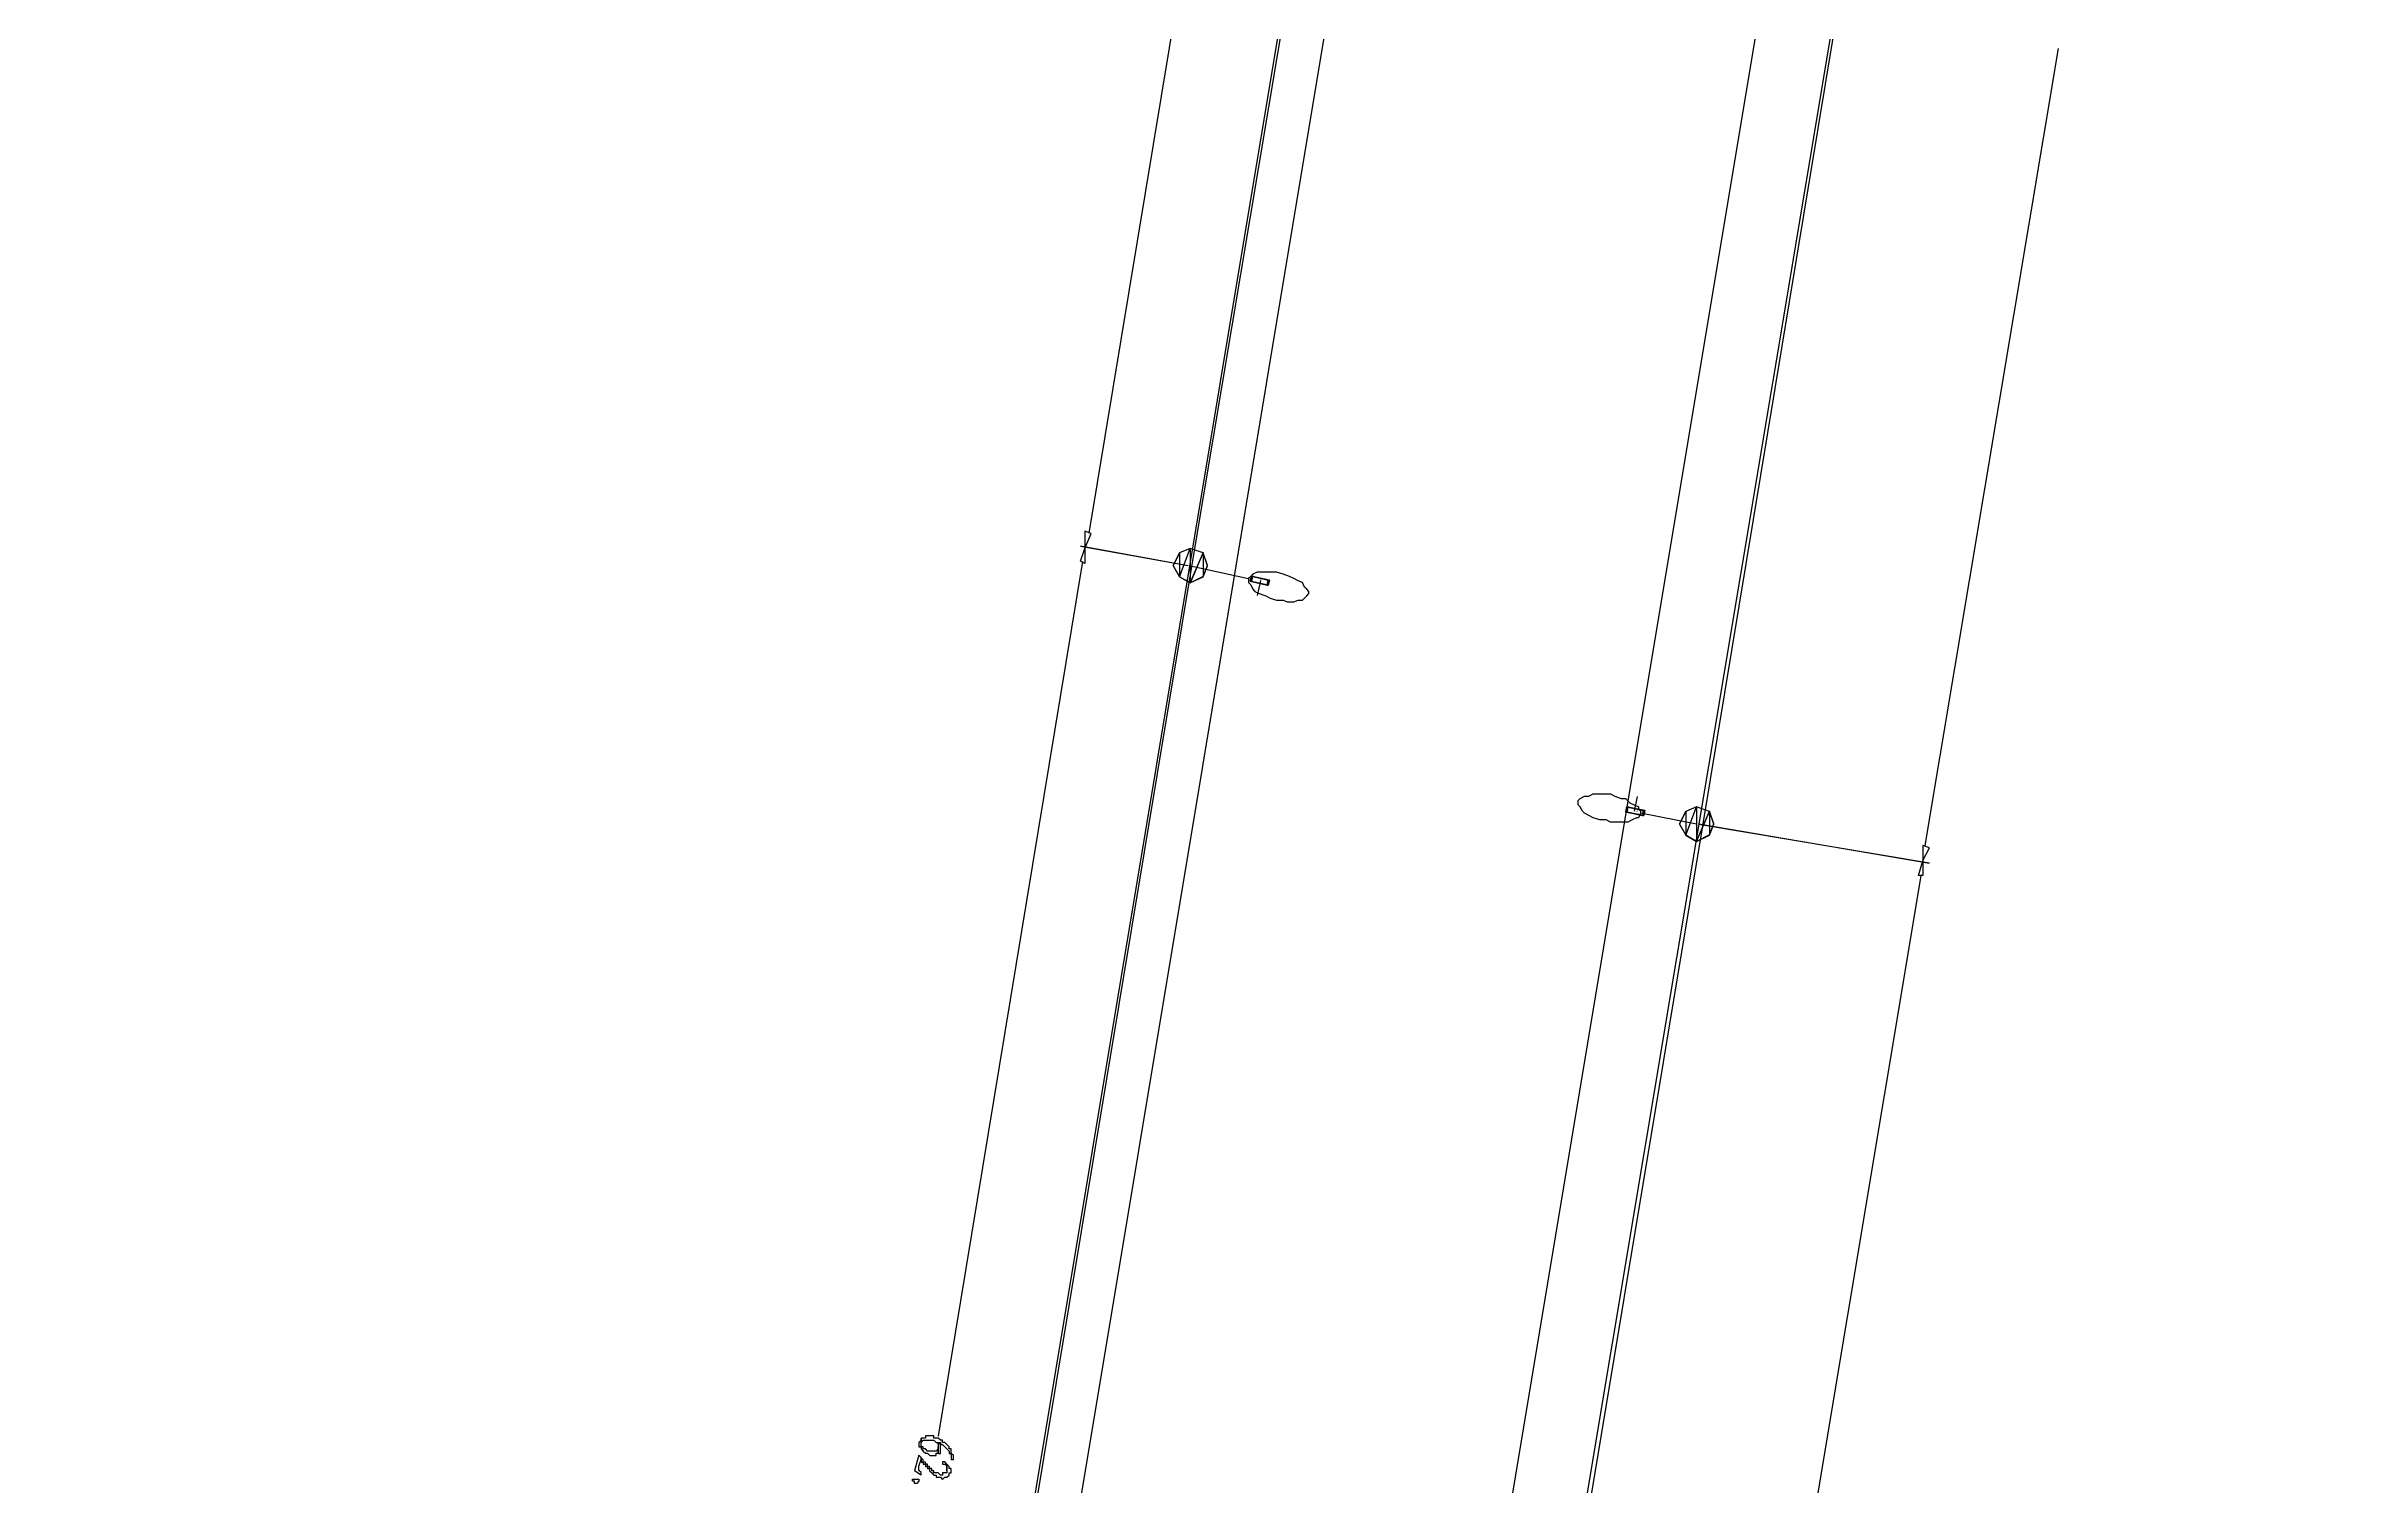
# Model space of a CAD drawing. Extents: x 212106 to 638151, y -1311344 to 1260505.
# Drawn here: x 340674 to 417434, y 780092 to 827811 of the extents above; entities that cross this region are included whole.
import ezdxf

# ---------------------------------------------------------------- set-up
doc = ezdxf.new("R2010")
doc.units = 0
doc.header["$MEASUREMENT"] = 0
for name, color, linetype in [('at_Entity', 7, 'Continuous'), ('DLXLUM01', 3, 'Continuous'), ('DLXLUMEX', 2, 'Continuous'), ('DLXSCENE', 7, 'Continuous')]:
    doc.layers.add(name, color=color, linetype=linetype)

# ---------------------------------------------------------------- blocks, each defined once
blk = doc.blocks.new('*U1')
for p, q in [((-260, 147), (-298, -18)), ((-298, -18), (-260, 147)), ((298, 18), (-260, 147)), ((-222, 138), (-260, 147)), ((-260, 147), (298, 18)), ((-260, 147), (-222, 138)), ((-222, 138), (-260, -27)), ((-260, -27), (-222, 138)), ((337, 10), (-222, 138)), ((-222, 138), (337, 10)), ((260, -147), (298, 18)), ((298, 18), (260, -147)), ((298, 18), (337, 10)), ((337, 10), (298, 18)), ((299, -156), (337, 10)), ((337, 10), (299, -156)), ((-298, -18), (260, -147)), ((260, -147), (-298, -18)), ((-298, -18), (-260, -27)), ((-260, -27), (-298, -18)), ((-260, -27), (299, -156)), ((299, -156), (-260, -27)), ((260, -147), (299, -156)), ((299, -156), (260, -147))]:
    blk.add_line(p, q)
at = {"color": 1}
blk.add_line((38, -9), (-74, -496), dxfattribs=at)
at = {"layer": 'DLXLUMEX', "color": 7}
blk.add_text('1', height=100, dxfattribs=at).set_placement((0, 0))
blk = doc.blocks.new('*U103')
for p, q in [((-303, 147), (-336, -20)), ((-336, -20), (-303, 147)), ((-265, 139), (-303, 147)), ((259, 35), (-303, 147)), ((-303, 147), (-265, 139)), ((-303, 147), (259, 35)), ((-265, 139), (-298, -28)), ((-298, -28), (-265, 139)), ((298, 28), (-265, 139)), ((-265, 139), (298, 28)), ((226, -131), (259, 35)), ((259, 35), (226, -131)), ((298, 28), (259, 35)), ((259, 35), (298, 28)), ((265, -139), (298, 28)), ((298, 28), (265, -139)), ((-336, -20), (226, -131)), ((-298, -28), (-336, -20)), ((-336, -20), (-298, -28)), ((226, -131), (-336, -20)), ((-298, -28), (265, -139)), ((265, -139), (-298, -28)), ((226, -131), (265, -139)), ((265, -139), (226, -131))]:
    blk.add_line(p, q)
at = {"color": 1}
blk.add_line((-39, 8), (58, 498), dxfattribs=at)
at = {"layer": 'DLXLUMEX', "color": 7}
blk.add_text('1', height=100, dxfattribs=at).set_placement((0, 0))
blk = doc.blocks.new('*U97')
for p, q in [((37672, 773437), (47027, 829921)), ((27244, 821005), (20814, 782567)), ((20814, 782567), (10601, 721072)), ((27958, 715004), (37672, 773437))]:
    blk.add_line(p, q)

msp = doc.modelspace()

# ---------------------------------------------------------------- linework, layer by layer
at = {"layer": 'at_Entity', "color": 4}
for p, q in [((465456, 1237080), (356316, 581961)), ((449884, 1229433), (342316, 583735))]:
    msp.add_line(p, q, dxfattribs=at)
at = {"layer": 'at_Entity', "color": 1}
for p, q in [((448385, 1229513), (340674, 583168)), ((466885, 1229375), (358388, 580248))]:
    msp.add_line(p, q, dxfattribs=at)
at = {"layer": 'at_Entity', "color": 0}
for p, q in [((375245, 811673), (378174, 829375)), ((402959, 801317), (407387, 827738)), ((375315, 811660), (375101, 811733)), ((375101, 811733), (375101, 811163)), ((375101, 811163), (375315, 811660)), ((375030, 810736), (370243, 781732)), ((378530, 810589), (374958, 811242)), ((378530, 810590), (374958, 811233)), ((374958, 810739), (375101, 811163)), ((375101, 810666), (374958, 810739)), ((375101, 811163), (375101, 810666)), ((378244, 811017), (378029, 810593)), ((378244, 811017), (378029, 810593)), ((378244, 811017), (378029, 810593)), ((378244, 811017), (378029, 810593)), ((378029, 810593), (378244, 810228)), ((378029, 810593), (378244, 810228)), ((378029, 810593), (378244, 810228)), ((378029, 810593), (378244, 810228)), ((378031, 810599), (378244, 811023)), ((378031, 810599), (378244, 811023)), ((378244, 810234), (378031, 810599)), ((378244, 810234), (378031, 810599)), ((378600, 811163), (378244, 811017)), ((378600, 811163), (378244, 811017)), ((378244, 810228), (378600, 811163)), ((378244, 810228), (378600, 811163)), ((378600, 811163), (378244, 811017)), ((378600, 811163), (378244, 811017)), ((378600, 811163), (378244, 811017)), ((378244, 810228), (378600, 811163)), ((378244, 810228), (378600, 811163)), ((378600, 811163), (378244, 811017)), ((378244, 811023), (378244, 810234)), ((378244, 811023), (378244, 810234)), ((378244, 811017), (378244, 810228)), ((378244, 811017), (378244, 810228)), ((379030, 811017), (378600, 811163)), ((379030, 811017), (378600, 811163)), ((378600, 811163), (378600, 810023)), ((378600, 811163), (378600, 810023)), ((379030, 811017), (378600, 811163)), ((379030, 811017), (378600, 811163)), ((379030, 811017), (378600, 811163)), ((378600, 811163), (378600, 810023)), ((378600, 811163), (378600, 810023)), ((379030, 811017), (378600, 811163)), ((378600, 810023), (379030, 811017)), ((378600, 810023), (379030, 811017)), ((378601, 810592), (380530, 810169)), ((378602, 810029), (379030, 811023)), ((378602, 810029), (379030, 811023)), ((379173, 810599), (379030, 811023)), ((379030, 811023), (379030, 810234)), ((379030, 811023), (379030, 810234)), ((379173, 810599), (379030, 811023)), ((379030, 811023), (379030, 810234)), ((379030, 811023), (379030, 810234)), ((379173, 810593), (379030, 811017)), ((379173, 810593), (379030, 811017)), ((379173, 810593), (379030, 811017)), ((379173, 810593), (379030, 811017)), ((379030, 810234), (379173, 810599)), ((379030, 810234), (379173, 810599)), ((379030, 810228), (379173, 810593)), ((379030, 810228), (379173, 810593)), ((379030, 810228), (379173, 810593)), ((379030, 810228), (379173, 810593)), ((378244, 810228), (378600, 810023)), ((378600, 810023), (378244, 810228)), ((378244, 810228), (378600, 810023)), ((378244, 810228), (378600, 810023)), ((378600, 810023), (378244, 810228)), ((378244, 810228), (378600, 810023)), ((378600, 810023), (379030, 810228)), ((378600, 810023), (379030, 810228)), ((378600, 810023), (379030, 810228)), ((378600, 810023), (379030, 810228)), ((378600, 810023), (378600, 810023)), ((378600, 810023), (378600, 810023)), ((378600, 810023), (378600, 810023)), ((379030, 810234), (378602, 810029)), ((379030, 810234), (378602, 810029)), ((380601, 810237), (380529, 810164)), ((380529, 810164), (380529, 810091)), ((380529, 810091), (380529, 810032)), ((380529, 810032), (380601, 809959)), ((380673, 810310), (380601, 810237)), ((380601, 809959), (380673, 809813)), ((380816, 810383), (380673, 810310)), ((380959, 810383), (380816, 810383)), ((381102, 810383), (380959, 810383)), ((381315, 810383), (381102, 810383)), ((381458, 810383), (381315, 810383)), ((381673, 810310), (381458, 810383)), ((381888, 810237), (381673, 810310)), ((382030, 810164), (381888, 810237)), ((382173, 810091), (382030, 810164)), ((382316, 810032), (382173, 810091)), ((382387, 809886), (382316, 810032)), ((382459, 809813), (382387, 809886)), ((380673, 809813), (380744, 809740)), ((380744, 809740), (380887, 809667)), ((380887, 809667), (381102, 809594)), ((381102, 809594), (381245, 809521)), ((381245, 809521), (381458, 809448)), ((381458, 809448), (381673, 809448)), ((381673, 809448), (381816, 809389)), ((381816, 809389), (382030, 809389)), ((382030, 809389), (382173, 809448)), ((382173, 809448), (382316, 809448)), ((382316, 809448), (382387, 809521)), ((382387, 809521), (382459, 809594)), ((382531, 809740), (382459, 809813)), ((382459, 809594), (382531, 809667)), ((382531, 809667), (382531, 809740)), ((382531, 809667), (382531, 809667)), ((391530, 802879), (391673, 802952)), ((391673, 802952), (391816, 802952)), ((391816, 802952), (391958, 803025)), ((391958, 803025), (392101, 803025)), ((392101, 803025), (392315, 803025)), ((392315, 803025), (392529, 803025)), ((392529, 803025), (392672, 802952)), ((392672, 802952), (392887, 802879)), ((391459, 802806), (391530, 802879)), ((391459, 802733), (391459, 802806)), ((391459, 802661), (391459, 802733)), ((391459, 802733), (391459, 802733)), ((391530, 802602), (391459, 802661)), ((391602, 802457), (391530, 802602)), ((391673, 802384), (391602, 802457)), ((391816, 802311), (391673, 802384)), ((391958, 802238), (391816, 802311)), ((392172, 802165), (391958, 802238)), ((392387, 802165), (392172, 802165)), ((392529, 802093), (392387, 802165)), ((392887, 802879), (393030, 802879)), ((393030, 802879), (393173, 802733)), ((393244, 802165), (393101, 802093)), ((393173, 802733), (393316, 802661)), ((393387, 802238), (393244, 802165)), ((393316, 802661), (393458, 802602)), ((393458, 802238), (393387, 802238)), ((393458, 802602), (393458, 802530)), ((393458, 802530), (393530, 802457)), ((393530, 802384), (393458, 802238)), ((393530, 802457), (393530, 802384)), ((395386, 802020), (393530, 802384)), ((395029, 802448), (394815, 802026)), ((395029, 802448), (394815, 802026)), ((395029, 802448), (394815, 802026)), ((395029, 802448), (394815, 802026)), ((394816, 802032), (395030, 802454)), ((394816, 802032), (395030, 802454)), ((395386, 802594), (395029, 802448)), ((395386, 802594), (395029, 802448)), ((395029, 801662), (395386, 802594)), ((395029, 801662), (395386, 802594)), ((395386, 802594), (395029, 802448)), ((395386, 802594), (395029, 802448)), ((395386, 802594), (395029, 802448)), ((395029, 801662), (395386, 802594)), ((395029, 801662), (395386, 802594)), ((395386, 802594), (395029, 802448)), ((395029, 802448), (395029, 801662)), ((395029, 802448), (395029, 801662)), ((395030, 802454), (395030, 801668)), ((395030, 802454), (395030, 801668)), ((395815, 802448), (395386, 802594)), ((395815, 802448), (395386, 802594)), ((395386, 802594), (395386, 801444)), ((395386, 802594), (395386, 801444)), ((395815, 802448), (395386, 802594)), ((395815, 802448), (395386, 802594)), ((395815, 802448), (395386, 802594)), ((395386, 802594), (395386, 801444)), ((395386, 802594), (395386, 801444)), ((395815, 802448), (395386, 802594)), ((395386, 801450), (395816, 802454)), ((395386, 801450), (395816, 802454)), ((395386, 801444), (395815, 802448)), ((395386, 801444), (395815, 802448)), ((395958, 802026), (395815, 802448)), ((395958, 802026), (395815, 802448)), ((395958, 802026), (395815, 802448)), ((395958, 802026), (395815, 802448)), ((395958, 802032), (395816, 802454)), ((395816, 802454), (395816, 801668)), ((395816, 802454), (395816, 801668)), ((395958, 802032), (395816, 802454)), ((395816, 802454), (395816, 801668)), ((395816, 802454), (395816, 801668)), ((392745, 802093), (392529, 802093)), ((392959, 802093), (392745, 802093)), ((393101, 802093), (392959, 802093)), ((394815, 802026), (395029, 801662)), ((394815, 802026), (395029, 801662)), ((394815, 802026), (395029, 801662)), ((394815, 802026), (395029, 801662)), ((395030, 801668), (394816, 802032)), ((395030, 801668), (394816, 802032)), ((395029, 801662), (395386, 801444)), ((395386, 801444), (395029, 801662)), ((395029, 801662), (395386, 801444)), ((395029, 801662), (395386, 801444)), ((395386, 801444), (395029, 801662)), ((395029, 801662), (395386, 801444)), ((395816, 801668), (395386, 801450)), ((395816, 801668), (395386, 801450)), ((395386, 801444), (395815, 801662)), ((395386, 801444), (395815, 801662)), ((395386, 801444), (395815, 801662)), ((395386, 801444), (395815, 801662)), ((395386, 801444), (395386, 801444)), ((395386, 801444), (395386, 801444)), ((395386, 801444), (395386, 801444)), ((395457, 802023), (403100, 800743)), ((395459, 802032), (403102, 800736)), ((395815, 801662), (395958, 802026)), ((395815, 801662), (395958, 802026)), ((395815, 801662), (395958, 802026)), ((395815, 801662), (395958, 802026)), ((395816, 801668), (395958, 802032)), ((395816, 801668), (395958, 802032)), ((402745, 800318), (402887, 800813)), ((403101, 801240), (402887, 801313)), ((402887, 801313), (402887, 800818)), ((402887, 800818), (403101, 801240)), ((402887, 800813), (402887, 800318)), ((402815, 800306), (398243, 772884)), ((402887, 800318), (402745, 800318)), ((369674, 781600), (369602, 781528)), ((369602, 781528), (369602, 781528)), ((369602, 781528), (369602, 781528)), ((369602, 781528), (369602, 781456)), ((369602, 781456), (369602, 781456)), ((369602, 781456), (369602, 781384)), ((369745, 781670), (369673, 781670)), ((369673, 781670), (369673, 781526)), ((369673, 781526), (369745, 781598)), ((369673, 781526), (369673, 781526)), ((369673, 781526), (369673, 781526)), ((369673, 781526), (369673, 781526)), ((369674, 781528), (369674, 781672)), ((369674, 781672), (369674, 781600)), ((369674, 781600), (369674, 781600)), ((369674, 781600), (369674, 781600)), ((369674, 781456), (369674, 781528)), ((369674, 781384), (369674, 781456)), ((369674, 781456), (369674, 781456)), ((369816, 781670), (369745, 781670)), ((369745, 781670), (369745, 781670)), ((369745, 781670), (369745, 781670)), ((369745, 781670), (369745, 781670)), ((369745, 781598), (369745, 781598)), ((369745, 781598), (369745, 781598)), ((369745, 781598), (369745, 781598)), ((369745, 781598), (369816, 781598)), ((369888, 781742), (369816, 781742)), ((369816, 781742), (369816, 781670)), ((369816, 781598), (369816, 781598)), ((369816, 781598), (369888, 781598)), ((369959, 781742), (369888, 781742)), ((369888, 781742), (369888, 781742)), ((369888, 781742), (369888, 781742)), ((369888, 781598), (369888, 781598)), ((369888, 781598), (369888, 781598)), ((369888, 781598), (369959, 781598)), ((370031, 781742), (369959, 781742)), ((369959, 781742), (369959, 781742)), ((369959, 781598), (369959, 781598)), ((369959, 781598), (370031, 781598)), ((370102, 781742), (370031, 781742)), ((370031, 781742), (370031, 781742)), ((370031, 781598), (370031, 781598)), ((370031, 781598), (370031, 781598)), ((370031, 781598), (370102, 781598)), ((370102, 781670), (370102, 781742)), ((370174, 781670), (370102, 781670)), ((370102, 781598), (370102, 781598)), ((370102, 781598), (370174, 781526)), ((370245, 781670), (370174, 781670)), ((370174, 781670), (370174, 781670)), ((370174, 781526), (370174, 781526)), ((370174, 781526), (370245, 781526)), ((370316, 781449), (370244, 781521)), ((370244, 781521), (370244, 781449)), ((370244, 781449), (370244, 781377)), ((370317, 781598), (370245, 781670)), ((370245, 781670), (370245, 781670)), ((370245, 781670), (370245, 781670)), ((370245, 781526), (370245, 781526)), ((370245, 781526), (370245, 781454)), ((370245, 781454), (370245, 781526)), ((370245, 781526), (370317, 781526)), ((370245, 781454), (370245, 781454)), ((370245, 781454), (370245, 781454)), ((370245, 781454), (370245, 781454)), ((370316, 781377), (370316, 781449)), ((370316, 781449), (370316, 781449)), ((370387, 781598), (370317, 781598)), ((370317, 781598), (370317, 781598)), ((370317, 781526), (370317, 781454)), ((370317, 781454), (370317, 781454)), ((370317, 781454), (370387, 781454)), ((370387, 781526), (370387, 781598)), ((370387, 781598), (370387, 781598)), ((370460, 781526), (370387, 781526)), ((370387, 781454), (370387, 781454)), ((370387, 781454), (370460, 781381)), ((370530, 781454), (370460, 781526)), ((370460, 781526), (370460, 781526)), ((370460, 781526), (370460, 781526)), ((370602, 781381), (370530, 781454)), ((370530, 781454), (370530, 781454)), ((370530, 781454), (370530, 781454)), ((369603, 781102), (369460, 780597)), ((369602, 781384), (369602, 781384)), ((369602, 781384), (369674, 781384)), ((369673, 781030), (369603, 781102)), ((369603, 781102), (369603, 781102)), ((369603, 781102), (369603, 781102)), ((369603, 780741), (369673, 780958)), ((369603, 780669), (369603, 780741)), ((369603, 780597), (369603, 780669)), ((369603, 780669), (369603, 780669)), ((369673, 780958), (369673, 781030)), ((369673, 781030), (369673, 781030)), ((369743, 780948), (369673, 781020)), ((369673, 781020), (369673, 781020)), ((369673, 781020), (369673, 780948)), ((369673, 780948), (369673, 780948)), ((369673, 780948), (369673, 780948)), ((369673, 780948), (369673, 780876)), ((369673, 780876), (369743, 780876)), ((369745, 781384), (369674, 781384)), ((369674, 781384), (369674, 781384)), ((369674, 781384), (369674, 781312)), ((369674, 781312), (369674, 781312)), ((369674, 781312), (369674, 781312)), ((369674, 781312), (369745, 781239)), ((369743, 780876), (369743, 780948)), ((369743, 780948), (369743, 780948)), ((369816, 780876), (369743, 780876)), ((369743, 780876), (369743, 780876)), ((369743, 780876), (369743, 780804)), ((369743, 780804), (369816, 780804)), ((369745, 781312), (369745, 781384)), ((369817, 781312), (369745, 781312)), ((369745, 781312), (369745, 781312)), ((369745, 781239), (369745, 781239)), ((369745, 781239), (369745, 781239)), ((369745, 781239), (369745, 781239)), ((369745, 781239), (369817, 781167)), ((369816, 780804), (369816, 780876)), ((369816, 780876), (369816, 780876)), ((369888, 780804), (369816, 780804)), ((369816, 780804), (369816, 780804)), ((369816, 780804), (369816, 780732)), ((369816, 780732), (369888, 780732)), ((369887, 781239), (369817, 781312)), ((369817, 781312), (369817, 781312)), ((369817, 781312), (369817, 781312)), ((369817, 781167), (369817, 781167)), ((369817, 781167), (369887, 781167)), ((369960, 781239), (369887, 781239)), ((369887, 781239), (369887, 781239)), ((369887, 781167), (369887, 781167)), ((369887, 781167), (369960, 781095)), ((369888, 780732), (369888, 780804)), ((369888, 780804), (369888, 780804)), ((369958, 780732), (369888, 780732)), ((369888, 780732), (369888, 780732)), ((369888, 780732), (369888, 780660)), ((369888, 780660), (369888, 780660)), ((369888, 780660), (369958, 780660)), ((369958, 780660), (369958, 780732)), ((370031, 780660), (369958, 780660)), ((369958, 780660), (369958, 780660)), ((369958, 780660), (369958, 780660)), ((369958, 780660), (369958, 780587)), ((370030, 781239), (369960, 781239)), ((369960, 781239), (369960, 781239)), ((369960, 781095), (369960, 781095)), ((369960, 781095), (369960, 781095)), ((369960, 781095), (370030, 781095)), ((370102, 781239), (370030, 781239)), ((370030, 781239), (370030, 781239)), ((370030, 781239), (370030, 781239)), ((370030, 781095), (370030, 781095)), ((370030, 781095), (370102, 781095)), ((370031, 780587), (370031, 780660)), ((370173, 781239), (370102, 781239)), ((370102, 781239), (370102, 781239)), ((370102, 781095), (370102, 781095)), ((370102, 781095), (370173, 781095)), ((370245, 781312), (370173, 781239)), ((370173, 781239), (370173, 781239)), ((370173, 781239), (370173, 781239)), ((370173, 781095), (370173, 781167)), ((370173, 781167), (370245, 781167)), ((370173, 781095), (370173, 781095)), ((370244, 781377), (370244, 781377)), ((370244, 781377), (370244, 781160)), ((370244, 781160), (370244, 781160)), ((370244, 781160), (370244, 781160)), ((370244, 781160), (370316, 781160)), ((370245, 781167), (370245, 781384)), ((370245, 781384), (370245, 781384)), ((370245, 781384), (370245, 781312)), ((370245, 781312), (370245, 781312)), ((370245, 781312), (370245, 781312)), ((370316, 781304), (370316, 781377)), ((370316, 781377), (370316, 781377)), ((370316, 781377), (370316, 781377)), ((370316, 781304), (370316, 781304)), ((370316, 781232), (370316, 781304)), ((370316, 781160), (370316, 781232)), ((370316, 781232), (370316, 781232)), ((370459, 780881), (370387, 780881)), ((370387, 780881), (370387, 780881)), ((370387, 780881), (370387, 780881)), ((370387, 780881), (370387, 780881)), ((370387, 780881), (370387, 780808)), ((370387, 780808), (370459, 780808)), ((370530, 780808), (370459, 780881)), ((370459, 780881), (370459, 780881)), ((370459, 780808), (370459, 780808)), ((370459, 780808), (370459, 780808)), ((370459, 780808), (370530, 780736)), ((370460, 781381), (370460, 781381)), ((370460, 781381), (370460, 781381)), ((370460, 781381), (370460, 781381)), ((370460, 781381), (370530, 781309)), ((370530, 781309), (370530, 781309)), ((370530, 781309), (370530, 781309)), ((370530, 781309), (370602, 781237)), ((370530, 780808), (370530, 780808)), ((370530, 780592), (370530, 780808)), ((370602, 780732), (370530, 780804)), ((370530, 780804), (370530, 780587)), ((370530, 780736), (370530, 780736)), ((370530, 780736), (370530, 780736)), ((370530, 780736), (370530, 780664)), ((370530, 780664), (370530, 780664)), ((370530, 780664), (370530, 780592)), ((370602, 781309), (370602, 781381)), ((370602, 781381), (370602, 781381)), ((370673, 781309), (370602, 781309)), ((370602, 781237), (370602, 781237)), ((370602, 781237), (370602, 781237)), ((370602, 781237), (370602, 781165)), ((370602, 781165), (370673, 781165)), ((370602, 780660), (370602, 780732)), ((370602, 780732), (370602, 780732)), ((370602, 780732), (370602, 780732)), ((370673, 780660), (370602, 780660)), ((370602, 780660), (370602, 780660)), ((370673, 781237), (370673, 781309)), ((370673, 781309), (370673, 781309)), ((370673, 781165), (370673, 781237)), ((370673, 781237), (370673, 781237)), ((370745, 781093), (370673, 781165)), ((370673, 781165), (370673, 781165)), ((370673, 781165), (370673, 781165)), ((370673, 781165), (370673, 781165)), ((370673, 781165), (370673, 781093)), ((370673, 781093), (370673, 781093)), ((370673, 781093), (370673, 781093)), ((370673, 781093), (370673, 781021)), ((370673, 781021), (370673, 781021)), ((370673, 781021), (370673, 781021)), ((370673, 781021), (370673, 780963)), ((370673, 780963), (370745, 780963)), ((370673, 780587), (370673, 780660)), ((370745, 781021), (370745, 781093)), ((370745, 781093), (370745, 781093)), ((370745, 781093), (370745, 781093)), ((370745, 780963), (370745, 781021)), ((370745, 781021), (370745, 781021)), ((369388, 780238), (369388, 780310)), ((369388, 780310), (369388, 780310)), ((369388, 780310), (369459, 780310)), ((369459, 780238), (369388, 780238)), ((369388, 780238), (369388, 780238)), ((369459, 780310), (369459, 780310)), ((369459, 780310), (369459, 780310)), ((369459, 780310), (369531, 780310)), ((369459, 780166), (369459, 780238)), ((369459, 780238), (369459, 780238)), ((369531, 780166), (369459, 780166)), ((369459, 780166), (369459, 780166)), ((369459, 780166), (369459, 780166)), ((369460, 780597), (369673, 780453)), ((369531, 780310), (369531, 780310)), ((369531, 780310), (369531, 780310)), ((369531, 780310), (369602, 780310)), ((369602, 780238), (369531, 780166)), ((369531, 780166), (369531, 780166)), ((369531, 780166), (369531, 780166)), ((369602, 780310), (369602, 780310)), ((369602, 780310), (369602, 780238)), ((369602, 780238), (369602, 780238)), ((369602, 780238), (369602, 780238)), ((369602, 780238), (369602, 780238)), ((369602, 780238), (369602, 780238)), ((369673, 780525), (369603, 780597)), ((369603, 780597), (369603, 780597)), ((369603, 780597), (369603, 780597)), ((369673, 780453), (369673, 780525)), ((369673, 780525), (369673, 780525)), ((369673, 780525), (369673, 780525)), ((369673, 780453), (369673, 780453)), ((369958, 780587), (369958, 780587)), ((369958, 780587), (370031, 780515)), ((370101, 780587), (370031, 780587)), ((370031, 780587), (370031, 780587)), ((370031, 780515), (370031, 780515)), ((370031, 780515), (370031, 780515)), ((370031, 780515), (370101, 780443)), ((370101, 780515), (370101, 780587)), ((370173, 780515), (370101, 780515)), ((370101, 780443), (370101, 780443)), ((370101, 780443), (370101, 780443)), ((370101, 780443), (370173, 780443)), ((370244, 780515), (370173, 780515)), ((370173, 780515), (370173, 780515)), ((370173, 780515), (370173, 780515)), ((370173, 780443), (370173, 780443)), ((370173, 780443), (370173, 780371)), ((370173, 780371), (370244, 780371)), ((370316, 780443), (370244, 780515)), ((370244, 780515), (370244, 780515)), ((370244, 780515), (370244, 780515)), ((370244, 780371), (370244, 780371)), ((370244, 780371), (370244, 780371)), ((370244, 780371), (370316, 780371)), ((370387, 780443), (370316, 780443)), ((370316, 780443), (370316, 780443)), ((370316, 780371), (370316, 780371)), ((370316, 780371), (370316, 780371)), ((370316, 780371), (370387, 780299)), ((370459, 780515), (370387, 780515)), ((370387, 780515), (370387, 780443)), ((370387, 780443), (370387, 780443)), ((370387, 780299), (370459, 780371)), ((370387, 780299), (370387, 780299)), ((370530, 780515), (370459, 780515)), ((370459, 780515), (370459, 780515)), ((370459, 780515), (370459, 780515)), ((370459, 780371), (370459, 780371)), ((370459, 780371), (370530, 780371)), ((370530, 780587), (370530, 780587)), ((370530, 780587), (370530, 780587)), ((370530, 780587), (370530, 780515)), ((370530, 780371), (370602, 780443)), ((370530, 780371), (370530, 780371)), ((370530, 780371), (370530, 780371)), ((370530, 780371), (370530, 780371)), ((370602, 780443), (370602, 780515)), ((370602, 780515), (370602, 780515)), ((370602, 780515), (370673, 780515)), ((370602, 780443), (370602, 780443)), ((370602, 780443), (370602, 780443)), ((370673, 780515), (370673, 780587)), ((370673, 780587), (370673, 780587))]:
    msp.add_line(p, q, dxfattribs=at)

# ---------------------------------------------------------------- block references
at = {"layer": 'DLXLUM01'}
for name, p in [('*U1', (380886, 810098)), ('*U103', (393370, 802447))]:
    msp.add_blockref(name, p, dxfattribs=at)
at = {"layer": 'DLXSCENE'}
msp.add_blockref('*U97', (357928, 28595), dxfattribs=at)

doc.saveas('drawing.dxf')
